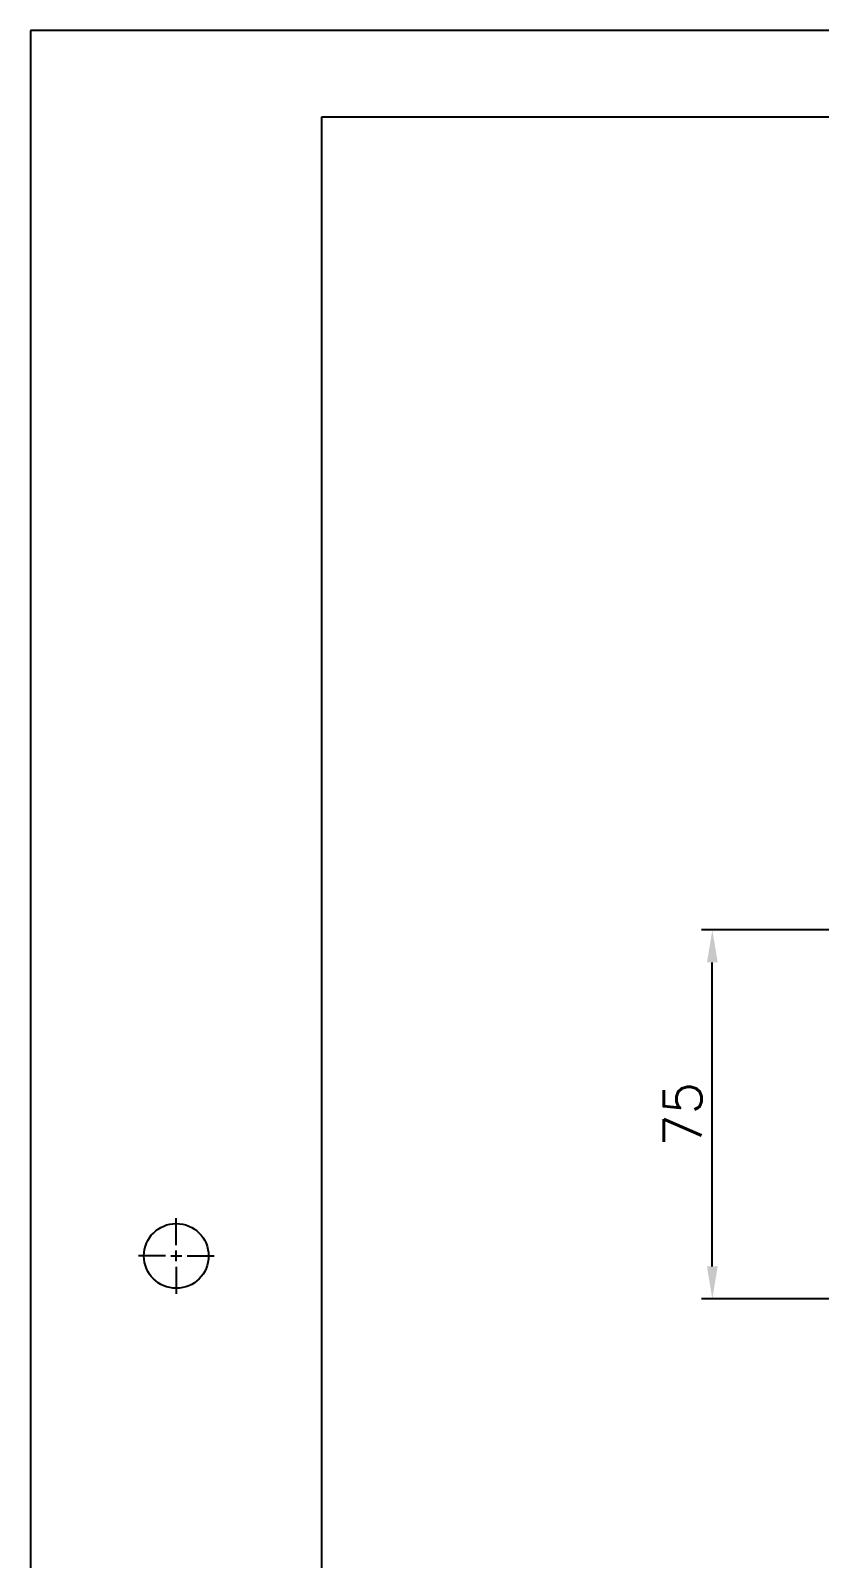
# Model space of a CAD drawing. Extents: x -1640 to -1430, y -4199 to -3902.
# Drawn here: x -1640.3 to -1567.2, y -4043.7 to -3902.1 of the extents above; entities that cross this region are included whole.
import ezdxf

# ---------------------------------------------------------------- set-up
doc = ezdxf.new("R2010")
doc.units = 0
doc.header["$LTSCALE"] = 7
doc.layers.get('0').update_dxf_attribs({"color": 2, "linetype": 'CONTINUOUS'})
doc.layers.add('DIM', color=2, linetype='CONTINUOUS')
doc.layers.add('TXT', color=4, linetype='CONTINUOUS')
doc.styles.add('GHS', font='ROMANS.shx', dxfattribs={"bigfont": 'GHS.shx'})

# ---------------------------------------------------------------- blocks, each defined once
blk = doc.blocks.new('BORDER')
for p, q in [((1, 1), (0, 1)), ((0, 1), (0, 0))]:
    blk.add_line(p, q)

msp = doc.modelspace()

# ---------------------------------------------------------------- linework, layer by layer
for p, q in [((-1626.84, -4014.63), (-1626.84, -4012.13)), ((-1627.84, -4015.63), (-1630.34, -4015.63)), ((-1627.34, -4015.63), (-1626.34, -4015.63)), ((-1626.84, -4016.13), (-1626.84, -4015.13)), ((-1625.84, -4015.63), (-1623.34, -4015.63)), ((-1626.84, -4016.63), (-1626.84, -4019.13))]:
    msp.add_line(p, q)
msp.add_circle((-1626.84, -4015.63), 3)
at = {"layer": 'DIM', "ltscale": 0.6}
for p, q in [((-1563.85, -3985.44), (-1578.17, -3985.44)), ((-1577.17, -4016.6), (-1577.17, -3988.44)), ((-1563.85, -4019.6), (-1578.17, -4019.6))]:
    msp.add_line(p, q, dxfattribs=at)
for points in [[(-1577.67, -3988.44), (-1576.67, -3988.44), (-1577.17, -3985.44)], [(-1577.67, -4016.6), (-1576.67, -4016.6), (-1577.17, -4019.6)]]:
    msp.add_solid(points, dxfattribs=at)
at = {"layer": 'TXT'}
for p, q in [((-1613.34, -4191.13), (-1613.34, -3910.13)), ((-1613.34, -3910.13), (-1437.34, -3910.13))]:
    msp.add_line(p, q, dxfattribs=at)

# ---------------------------------------------------------------- block references
at = {"xscale": 210, "yscale": 297, "zscale": 210}
msp.add_blockref('BORDER', (-1640.34, -4199.13), dxfattribs=at)

# ---------------------------------------------------------------- texts
at = {"layer": 'DIM', "ltscale": 0.6, "insert": (-1579.92, -4002.52), "char_height": 3.5, "attachment_point": 5, "rotation": 90, "style": 'GHS'}
msp.add_mtext('\\A1;75', dxfattribs=at)

doc.saveas('drawing.dxf')
